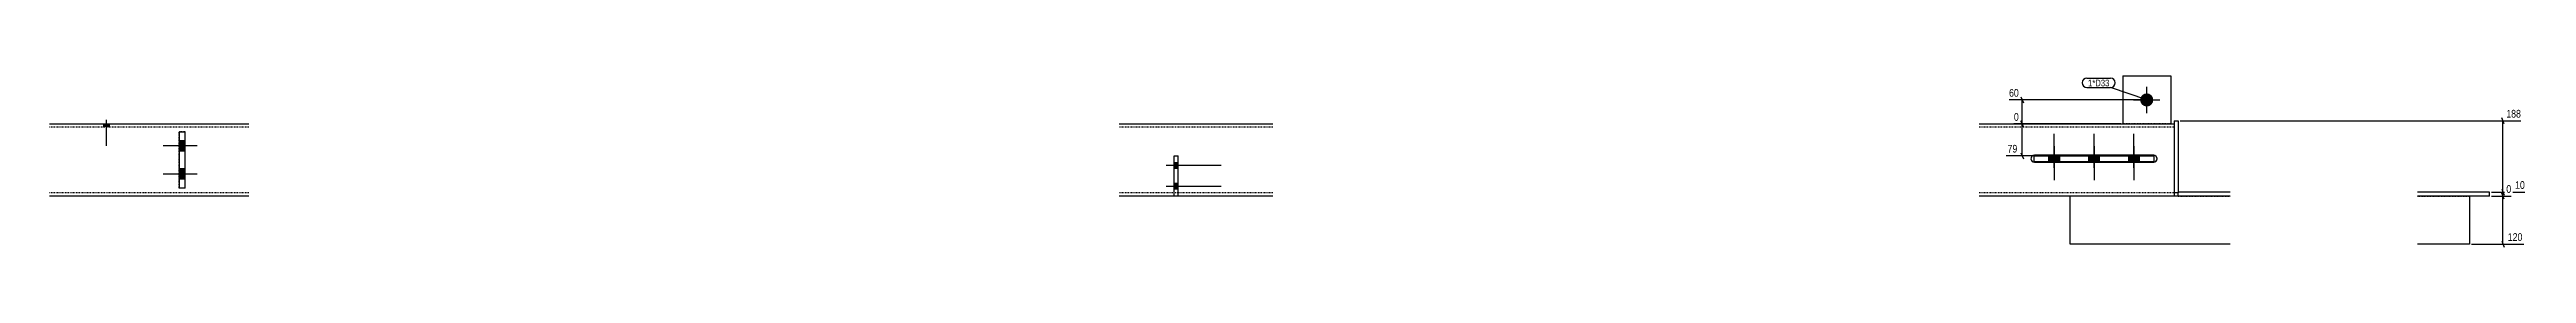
# Model space of a CAD drawing. Header units: millimetres. Extents: x 29 to 46980, y 8 to 1961.
# Drawn here: x 25043 to 31248, y 12 to 439 of the extents above; entities that cross this region are included whole.
import ezdxf

# ---------------------------------------------------------------- set-up
doc = ezdxf.new("R2010")
doc.units = ezdxf.units.MM
doc.linetypes.add('DXK_LINE_DOT2', pattern=[3.9198, 1.9599, -1.9599])
for name, color, linetype in [('MÅLSÆTNING', 7, 'Continuous'), ('STÅL', 7, 'Continuous'), ('TEKST', 7, 'Continuous')]:
    doc.layers.add(name, color=color, linetype=linetype)
doc.styles.add('Arial Narrow', font='ARIALN.TTF', dxfattribs={"height": 0.2})

msp = doc.modelspace()

# ---------------------------------------------------------------- hatches: boundary and pattern name
at = {"layer": 'STÅL', "linetype": 'Continuous'}
for points in [[(30280.3, 379.5, -1), (30313.3, 379.5, -1)], [(25192.4, 319.5), (25178.4, 319.5), (25178.4, 311.5), (25192.4, 311.5)], [(25382.9, 251.5), (25382.9, 277.5), (25367.9, 277.5), (25367.9, 251.5)], [(25382.9, 181.5), (25382.9, 207.5), (25367.9, 207.5), (25367.9, 181.5)], [(27870.4, 208.5), (27870.4, 222.5), (27860.4, 222.5), (27860.4, 208.5)], [(30077.9, 240.2), (30051.9, 240.2), (30051.9, 225.2), (30077.9, 225.2)], [(30077.9, 240.2), (30051.9, 240.2), (30051.9, 225.2), (30077.9, 225.2)], [(30177.9, 240.2), (30151.9, 240.2), (30151.9, 225.2), (30177.9, 225.2)], [(30177.9, 240.2), (30151.9, 240.2), (30151.9, 225.2), (30177.9, 225.2)], [(30277.9, 240.2), (30251.9, 240.2), (30251.9, 225.2), (30277.9, 225.2)], [(30277.9, 240.2), (30251.9, 240.2), (30251.9, 225.2), (30277.9, 225.2)], [(27870.4, 156.5), (27870.4, 170.5), (27860.4, 170.5), (27860.4, 156.5)]]:
    msp.add_hatch(color=96, dxfattribs=at).paths.add_polyline_path(points)

# ---------------------------------------------------------------- linework, layer by layer
at = {"layer": 'MÅLSÆTNING', "color": 7, "linetype": 'Continuous'}
for p, q in [((30291.8, 379.5), (29951.9, 379.5)), ((29981.8, 387), (29987.8, 372)), ((29984.8, 319.5), (29984.8, 379.5)), ((30231.8, 319.5), (29964.1, 319.5)), ((30231.8, 319.5), (29964.1, 319.5)), ((29987.8, 312), (29981.8, 327)), ((29987.8, 312), (29981.8, 327)), ((29984.8, 240.2), (29984.8, 319.5)), ((30380.4, 327.5), (31234.2, 327.5)), ((31192.1, 320), (31186.1, 335)), ((30009.9, 240.2), (29944.6, 240.2)), ((29981.8, 247.7), (29987.8, 232.7)), ((31160.4, 149.5), (31244, 149.5)), ((31160.4, 139.5), (31209.8, 139.5)), ((31186.1, 157), (31192.1, 142)), ((31192.1, 132), (31186.1, 147)), ((31189.1, 139.5), (31189.1, 149.5)), ((31110.4, 19.5), (31241.5, 19.5)), ((31186.1, 27), (31192.1, 12))]:
    msp.add_line(p, q, dxfattribs=at)
at = {"layer": 'STÅL', "color": 2, "linetype": 'Continuous'}
for p, q in [((30236.8, 439.5), (30356.8, 439.5)), ((30236.8, 439.5), (30236.8, 319.5)), ((30356.8, 439.5), (30356.8, 319.5)), ((25043.4, 319.5), (25542.9, 319.5)), ((27722.9, 319.5), (28107.9, 319.5)), ((29876.9, 319.5), (30365.4, 319.5)), ((30365.4, 327.5), (30365.4, 316.7)), ((30365.4, 327.5), (30375.4, 327.5)), ((30365.4, 316.7), (30365.4, 139.5)), ((30375.4, 327.5), (30375.4, 147.5)), ((25367.9, 299.5), (25367.9, 159.5)), ((25367.9, 299.5), (25382.9, 299.5)), ((25382.9, 159.5), (25382.9, 299.5)), ((27860.4, 139.5), (27860.4, 239.5)), ((27860.4, 239.5), (27870.4, 239.5)), ((27870.4, 139.5), (27870.4, 239.5)), ((30015.4, 241.2), (30012.2, 240.6)), ((30012.2, 224.8), (30015.4, 224.2)), ((30014.9, 225.2), (30014.9, 240.2)), ((30014.9, 240.2), (30314.9, 240.2)), ((30314.9, 225.2), (30014.9, 225.2)), ((30314.4, 241.2), (30015.4, 241.2)), ((30015.4, 224.2), (30314.4, 224.2)), ((30317.7, 240.6), (30314.4, 241.2)), ((30314.4, 224.2), (30317.7, 224.8)), ((30314.9, 240.2), (30314.9, 225.2)), ((25542.9, 139.5), (25043.4, 139.5)), ((25382.9, 159.5), (25367.9, 159.5)), ((27860.4, 139.5), (27722.9, 139.5)), ((27870.4, 139.5), (27860.4, 139.5)), ((28107.9, 139.5), (27870.4, 139.5)), ((30365.4, 139.5), (29876.9, 139.5)), ((30105.4, 19.5), (30105.4, 139.5)), ((30375.4, 147.5), (30365.4, 147.5)), ((30375.4, 139.5), (30365.4, 139.5)), ((30505.4, 149.5), (30375.4, 149.5)), ((30375.4, 139.5), (30375.4, 147.5)), ((30505.4, 139.5), (30375.4, 139.5)), ((31155.4, 149.5), (30975.4, 149.5)), ((31155.4, 139.5), (30975.4, 139.5)), ((31105.4, 139.5), (31105.4, 19.5)), ((31155.4, 139.5), (31155.4, 149.5)), ((30505.4, 19.5), (30105.4, 19.5)), ((31105.4, 19.5), (30975.4, 19.5))]:
    msp.add_line(p, q, dxfattribs=at)
at = {"layer": 'STÅL', "color": 96, "linetype": 'Continuous'}
for p, q in [((30263.8, 379.5), (30329.8, 379.5)), ((30296.8, 346.5), (30296.8, 412.5)), ((25178.4, 319.5), (25178.4, 311.5)), ((25185.4, 329.5), (25185.4, 264.5)), ((25192.4, 319.5), (25192.4, 311.5)), ((25412.9, 264.5), (25327.9, 264.5)), ((25382.9, 277.5), (25367.9, 277.5)), ((25382.9, 251.5), (25367.9, 251.5)), ((30064.9, 210.2), (30064.9, 295.2)), ((30064.9, 263.8), (30064.9, 178.8)), ((30164.9, 210.2), (30164.9, 295.2)), ((30164.9, 263.8), (30164.9, 178.8)), ((30264.9, 210.2), (30264.9, 295.2)), ((30264.9, 263.8), (30264.9, 178.8)), ((25412.9, 194.5), (25327.9, 194.5)), ((25382.9, 207.5), (25367.9, 207.5)), ((27977.9, 215.5), (27840.4, 215.5)), ((27870.4, 222.5), (27860.4, 222.5)), ((27870.4, 208.5), (27860.4, 208.5)), ((30051.9, 240.2), (30051.9, 225.2)), ((30051.9, 225.2), (30051.9, 240.2)), ((30077.9, 240.2), (30077.9, 225.2)), ((30077.9, 225.2), (30077.9, 240.2)), ((30151.9, 240.2), (30151.9, 225.2)), ((30151.9, 225.2), (30151.9, 240.2)), ((30177.9, 240.2), (30177.9, 225.2)), ((30177.9, 225.2), (30177.9, 240.2)), ((30251.9, 240.2), (30251.9, 225.2)), ((30251.9, 225.2), (30251.9, 240.2)), ((30277.9, 240.2), (30277.9, 225.2)), ((30277.9, 225.2), (30277.9, 240.2)), ((25382.9, 181.5), (25367.9, 181.5)), ((27977.9, 163.5), (27840.4, 163.5)), ((27870.4, 170.5), (27860.4, 170.5)), ((27870.4, 156.5), (27860.4, 156.5))]:
    msp.add_line(p, q, dxfattribs=at)
at = {"layer": 'STÅL', "color": 7, "linetype": 'DXK_LINE_DOT2'}
for p, q in [((25542.9, 311.5), (25043.4, 311.5)), ((28107.9, 311.5), (27722.9, 311.5)), ((30365.4, 311.5), (29876.9, 311.5)), ((30356.8, 319.5), (30236.8, 319.5)), ((30365.4, 319.5), (30365.4, 316.7)), ((30365.4, 316.7), (30365.4, 147.5)), ((25382.9, 299.5), (25367.9, 299.5)), ((25367.9, 159.5), (25367.9, 299.5)), ((25382.9, 159.5), (25382.9, 299.5)), ((30012.2, 240.6), (30015.4, 241.2)), ((30015.4, 224.2), (30012.2, 224.8)), ((30314.4, 241.2), (30317.7, 240.6)), ((30317.7, 224.8), (30314.4, 224.2)), ((25542.9, 147.5), (25043.4, 147.5)), ((25382.9, 159.5), (25367.9, 159.5)), ((28107.9, 147.5), (27722.9, 147.5)), ((27870.4, 139.5), (27860.4, 139.5)), ((30365.4, 147.5), (29876.9, 147.5)), ((30365.4, 139.5), (30105.4, 139.5)), ((30375.4, 147.5), (30375.4, 149.5)), ((30375.4, 139.5), (30505.4, 139.5)), ((30975.4, 139.5), (31105.4, 139.5))]:
    msp.add_line(p, q, dxfattribs=at)
at = {"layer": 'STÅL', "color": 96, "linetype": 'DXK_LINE_DOT2'}
for p, q in [((25412.9, 264.5), (25327.9, 264.5)), ((25382.9, 277.5), (25367.9, 277.5)), ((25382.9, 251.5), (25367.9, 251.5)), ((25412.9, 194.5), (25327.9, 194.5)), ((25382.9, 207.5), (25367.9, 207.5)), ((25382.9, 181.5), (25367.9, 181.5))]:
    msp.add_line(p, q, dxfattribs=at)
at = {"layer": 'STÅL', "color": 2, "linetype": 'Continuous'}
for centre, start, end in [((30015.4, 232.7), 112.5, 247.5), ((30314.4, 232.7), 292.5, 67.5)]:
    msp.add_arc(centre, 8.5, start, end, dxfattribs=at)
at = {"layer": 'STÅL', "color": 7, "linetype": 'DXK_LINE_DOT2'}
for centre, start, end in [((30015.4, 232.7), 112.5, 247.5), ((30314.4, 232.7), 292.5, 67.5)]:
    msp.add_arc(centre, 8.5, start, end, dxfattribs=at)

# ---------------------------------------------------------------- wipeouts: each hides what was drawn before it
at = {"color": 0}
msp.add_wipeout([(30203.2, 413.5), (30203.2, 431), (30149.9, 431), (30149.9, 413.5)], dxfattribs=at).dxf.layer = 'TEKST'

# ---------------------------------------------------------------- next in the draw order: wipeouts: each hides what was drawn before it
at = {"color": 0, "linetype": 'Continuous'}
for points in [[(29980.3, 383.5), (29980.3, 411.5), (29947.9, 411.5), (29947.9, 383.5)], [(29980.3, 323.5), (29980.3, 351.5), (29960.1, 351.5), (29960.1, 323.5)], [(29976.6, 244.2), (29976.6, 272.2), (29944.2, 272.2), (29944.2, 244.2)], [(31248, 153.5), (31248, 181.5), (31215.6, 181.5), (31215.6, 153.5)]]:
    msp.add_wipeout(points, dxfattribs=at).dxf.layer = 'MÅLSÆTNING'
at = {"color": 0}
msp.add_wipeout([(30203.2, 413.5), (30203.2, 431), (30149.9, 431), (30149.9, 413.5)], dxfattribs=at).dxf.layer = 'TEKST'

# ---------------------------------------------------------------- next in the draw order: linework, layer by layer
at = {"layer": 'MÅLSÆTNING', "color": 7, "linetype": 'Continuous'}
for p, q in [((31189.1, 149.5), (31189.1, 327.5)), ((31160.4, 149.5), (31244, 149.5)), ((31160.4, 139.5), (31209.8, 139.5)), ((31186.1, 157), (31192.1, 142)), ((31192.1, 132), (31186.1, 147)), ((31189.1, 19.5), (31189.1, 139.5))]:
    msp.add_line(p, q, dxfattribs=at)
at = {"layer": 'TEKST', "color": 7, "linetype": 'Continuous'}
for p, q in [((30146.9, 434), (30206.2, 434)), ((30146.9, 410.5), (30206.2, 410.5)), ((30296.8, 379.5), (30206.2, 410.5))]:
    msp.add_line(p, q, dxfattribs=at)
for centre, radius, start, end in [((30146.9, 422.3), 11.8, 90, 270), ((30206.2, 422.3), 11.7, 270, 90)]:
    msp.add_arc(centre, radius, start, end, dxfattribs=at)

# ---------------------------------------------------------------- next in the draw order: texts
at = {"layer": 'MÅLSÆTNING', "color": 3, "linetype": 'Continuous', "style": 'Arial Narrow'}
for s, height, p in [('60', 19.09, (29951.9, 387.5)), ('0', 19.1, (29964.1, 327.5)), ('79', 19.09, (29948.2, 248.2)), ('10', 19.09, (31219.6, 157.5))]:
    msp.add_text(s, height=height, dxfattribs=at).set_placement(p)
at = {"layer": 'TEKST', "color": 3, "style": 'Arial Narrow'}
msp.add_text('1*D33', height=16.7, dxfattribs=at).set_placement((30149.9, 413.5))

# ---------------------------------------------------------------- next in the draw order: wipeouts: each hides what was drawn before it
at = {"color": 0, "linetype": 'Continuous'}
for points in [[(31238.2, 331.5), (31238.2, 359.5), (31193.6, 359.5), (31193.6, 331.5)], [(31213.8, 143.5), (31213.8, 171.5), (31193.6, 171.5), (31193.6, 143.5)], [(31241.9, 23.5), (31241.9, 51.5), (31197.3, 51.5), (31197.3, 23.5)]]:
    msp.add_wipeout(points, dxfattribs=at).dxf.layer = 'MÅLSÆTNING'

# ---------------------------------------------------------------- next in the draw order: texts
at = {"layer": 'MÅLSÆTNING', "color": 3, "linetype": 'Continuous', "style": 'Arial Narrow'}
for s, height, p in [('188', 19.09, (31197.6, 335.5)), ('0', 19.1, (31197.6, 147.5)), ('120', 19.09, (31201.3, 27.5))]:
    msp.add_text(s, height=height, dxfattribs=at).set_placement(p)

doc.saveas('drawing.dxf')
